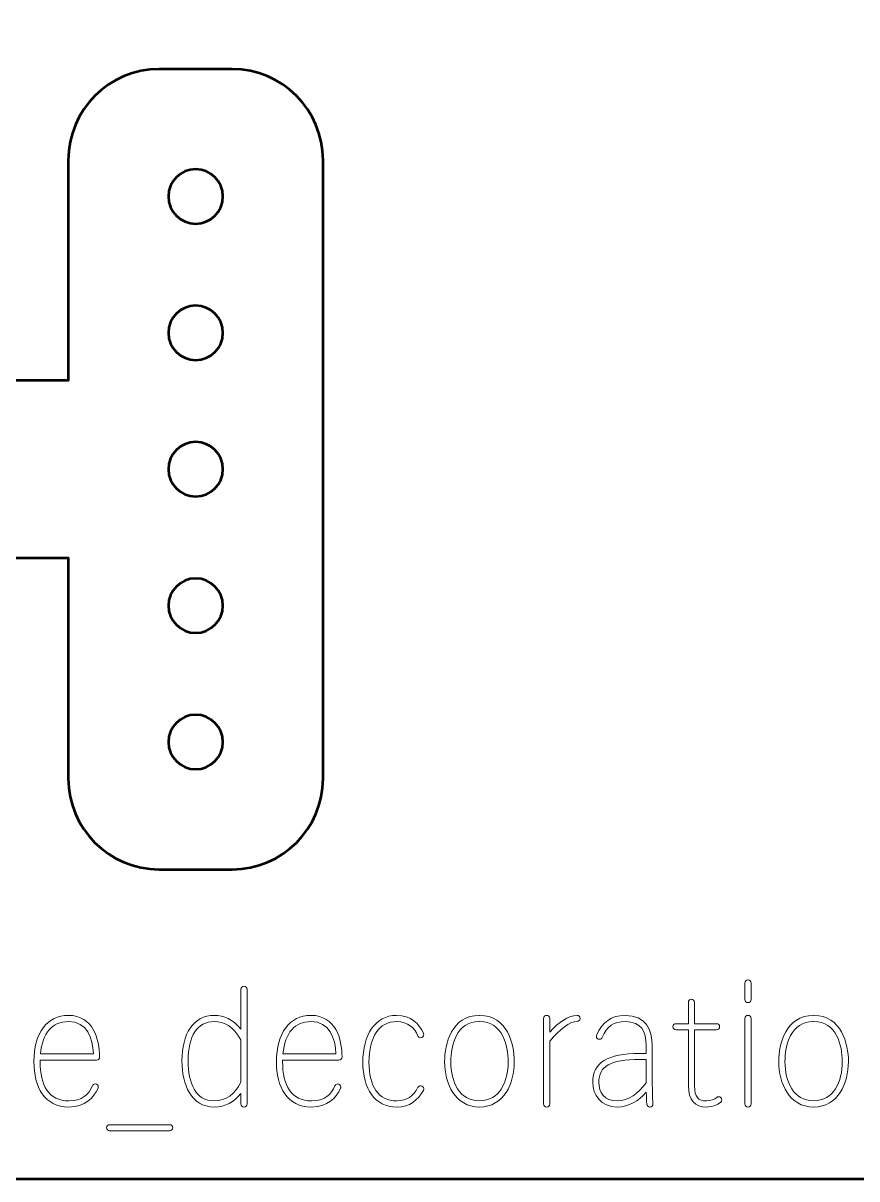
# Model space of a CAD drawing. Header units: centimetres. Extents: x -10.5 to 10.4, y -14.9 to 14.9.
# Drawn here: x -2.95 to 1.63, y -14.95 to -8.59 of the extents above; entities that cross this region are included whole.
import ezdxf

# ---------------------------------------------------------------- set-up
doc = ezdxf.new("R2010")
doc.units = ezdxf.units.CM
doc.header["$MEASUREMENT"] = 0
doc.layers.add('Layer 1', color=7, linetype='Continuous')

msp = doc.modelspace()

# ---------------------------------------------------------------- linework, layer by layer
at = {"layer": 'Layer 1', "color": 1, "lineweight": 53}
msp.add_open_spline([(-10.5, -14.45), (-10.5, -14.45), (-10.5, 14.45), (-10.5, 14.45), (-10.5, 14.45), (-10.5, 14.72614), (-10.27614, 14.95), (-10, 14.95), (-10, 14.95), (-10, 14.95), (9.9, 14.95), (9.9, 14.95), (9.9, 14.95), (10.17614, 14.95), (10.4, 14.72614), (10.4, 14.45), (10.4, 14.45), (10.4, 14.45), (10.4, -14.45), (10.4, -14.45), (10.4, -14.45), (10.4, -14.72614), (10.17614, -14.95), (9.9, -14.95), (9.9, -14.95), (9.9, -14.95), (-10, -14.95), (-10, -14.95), (-10, -14.95), (-10.27614, -14.95), (-10.5, -14.72614), (-10.5, -14.45)], degree=3, knots=[0, 0, 0, 0, 0.1111111, 0.1111111, 0.1111111, 0.1111111, 0.2222222, 0.2222222, 0.2222222, 0.2222222, 0.3333333, 0.3333333, 0.3333333, 0.3333333, 0.4444444, 0.4444444, 0.4444444, 0.4444444, 0.5555556, 0.5555556, 0.5555556, 0.5555556, 0.6666667, 0.6666667, 0.6666667, 0.6666667, 0.7777778, 0.7777778, 0.7777778, 0.7777778, 1, 1, 1, 1], dxfattribs=at)
at = {"layer": 'Layer 1', "color": 3, "lineweight": 53}
msp.add_open_spline([(-1.30173, -9.34799), (-1.30173, -9.34799), (-1.30173, -12.74799), (-1.30173, -12.74799), (-1.30173, -12.74799), (-1.30173, -13.02413), (-1.52559, -13.24799), (-1.80173, -13.24799), (-1.80173, -13.24799), (-1.80173, -13.24799), (-2.20173, -13.24799), (-2.20173, -13.24799), (-2.20173, -13.24799), (-2.47787, -13.24799), (-2.70173, -13.02413), (-2.70173, -12.74799), (-2.70173, -12.74799), (-2.70173, -12.74799), (-2.70173, -11.53549), (-2.70173, -11.53549), (-2.70173, -11.53549), (-2.70173, -11.53549), (-3.04872, -11.53549), (-3.04872, -11.53549), (-3.04872, -11.53549), (-3.04872, -11.53549), (-3.04872, -12.31599), (-3.04872, -12.31599), (-3.04872, -12.31599), (-3.04872, -12.64971), (-3.32178, -12.92277), (-3.65549, -12.92277), (-3.65549, -12.92277), (-3.65549, -12.92277), (-4.07274, -12.92277), (-4.07274, -12.92277), (-4.07274, -12.92277), (-4.04008, -12.93411), (-3.99475, -12.95024), (-3.95704, -12.96398), (-3.95704, -12.96398), (-4.05075, -13.00056), (-4.17067, -13.03661), (-4.27203, -13.07547), (-4.27203, -13.07547), (-4.15416, -13.13609), (-4.05706, -13.23005), (-3.93164, -13.27879), (-3.93164, -13.27879), (-4.10218, -13.21251), (-4.37587, -13.25238), (-4.56068, -13.26297), (-4.56068, -13.26297), (-4.75793, -13.27423), (-4.95549, -13.28632), (-5.15311, -13.27929), (-5.15311, -13.27929), (-5.48112, -13.26759), (-5.9561, -13.21104), (-6.05388, -12.82936), (-6.05388, -12.82936), (-6.08168, -12.72087), (-6.10944, -12.55372), (-6.00692, -12.54351), (-6.00692, -12.54351), (-6.00692, -12.54351), (-6.01014, -12.53546), (-6.01014, -12.53546), (-6.01014, -12.53546), (-6.03979, -12.55098), (-6.07091, -12.5618), (-6.10321, -12.56676), (-6.10321, -12.56676), (-6.10321, -12.56676), (-6.10785, -12.60609), (-6.10785, -12.60609), (-6.10785, -12.60609), (-6.14647, -12.60847), (-6.18564, -12.60979), (-6.22506, -12.60979), (-6.22506, -12.60979), (-7.03822, -12.60979), (-7.7181, -12.08643), (-7.88716, -11.38657), (-7.88716, -11.38657), (-7.86352, -11.56134), (-7.84828, -11.83569), (-7.84828, -12.14424), (-7.84828, -12.14424), (-7.84828, -12.67216), (-7.89287, -13.10015), (-7.9479, -13.10015), (-7.9479, -13.10015), (-8.00294, -13.10015), (-8.04752, -12.67216), (-8.04752, -12.14424), (-8.04752, -12.14424), (-8.04752, -11.74288), (-8.02174, -11.39935), (-7.98521, -11.25768), (-7.98521, -11.25768), (-8.07852, -11.25054), (-8.15201, -11.17255), (-8.15201, -11.07741), (-8.15201, -11.07741), (-8.15201, -10.98363), (-8.08063, -10.90655), (-7.98925, -10.8975), (-7.98925, -10.8975), (-8.02364, -10.7468), (-8.04752, -10.41397), (-8.04752, -10.02757), (-8.04752, -10.02757), (-8.04752, -9.49964), (-8.00294, -9.07169), (-7.9479, -9.07169), (-7.9479, -9.07169), (-7.89287, -9.07169), (-7.84828, -9.49964), (-7.84828, -10.02757), (-7.84828, -10.02757), (-7.84828, -10.26529), (-7.85733, -10.48273), (-7.87229, -10.64996), (-7.87229, -10.64996), (-7.68109, -9.97867), (-7.0161, -9.48321), (-6.22506, -9.48321), (-6.22506, -9.48321), (-6.18564, -9.48321), (-6.14647, -9.48452), (-6.10785, -9.48692), (-6.10785, -9.48692), (-6.10785, -9.48692), (-6.10634, -9.49943), (-6.10634, -9.49943), (-6.10634, -9.49943), (-6.10251, -9.49891), (-6.09873, -9.49844), (-6.09498, -9.49799), (-6.09498, -9.49799), (-6.10011, -9.48146), (-6.10361, -9.4619), (-6.10524, -9.43889), (-6.10524, -9.43889), (-6.114, -9.31484), (-5.98925, -9.14075), (-5.90058, -9.06278), (-5.90058, -9.06278), (-5.76027, -8.93941), (-5.56326, -8.87387), (-5.38306, -8.82923), (-5.38306, -8.82923), (-5.22132, -8.78919), (-5.04879, -8.79285), (-4.88184, -8.79285), (-4.88184, -8.79285), (-4.70754, -8.79285), (-4.41786, -8.73988), (-4.26103, -8.7897), (-4.26103, -8.7897), (-4.33613, -8.81198), (-4.41739, -8.87357), (-4.46012, -8.93702), (-4.46012, -8.93702), (-4.32533, -8.94413), (-4.15063, -8.99663), (-4.03885, -9.0687), (-4.03885, -9.0687), (-4.16923, -9.09677), (-4.30627, -9.11204), (-4.43644, -9.14908), (-4.43644, -9.14908), (-4.4056, -9.17411), (-4.37174, -9.19798), (-4.33655, -9.22037), (-4.33655, -9.22037), (-4.33655, -9.22037), (-3.65549, -9.22037), (-3.65549, -9.22037), (-3.65549, -9.22037), (-3.32178, -9.22037), (-3.04872, -9.49341), (-3.04872, -9.82714), (-3.04872, -9.82714), (-3.04872, -9.82714), (-3.04872, -10.5605), (-3.04872, -10.5605), (-3.04872, -10.5605), (-3.04872, -10.5605), (-2.70173, -10.5605), (-2.70173, -10.5605), (-2.70173, -10.5605), (-2.70173, -10.5605), (-2.70173, -9.34799), (-2.70173, -9.34799), (-2.70173, -9.34799), (-2.70173, -9.07185), (-2.47787, -8.84799), (-2.20173, -8.84799), (-2.20173, -8.84799), (-2.20173, -8.84799), (-1.80173, -8.84799), (-1.80173, -8.84799), (-1.80173, -8.84799), (-1.52559, -8.84799), (-1.30173, -9.07185), (-1.30173, -9.34799)], degree=3, knots=[0, 0, 0, 0, 0.0188679, 0.0188679, 0.0188679, 0.0188679, 0.0377358, 0.0377358, 0.0377358, 0.0377358, 0.0566038, 0.0566038, 0.0566038, 0.0566038, 0.0754717, 0.0754717, 0.0754717, 0.0754717, 0.0943396, 0.0943396, 0.0943396, 0.0943396, 0.1132075, 0.1132075, 0.1132075, 0.1132075, 0.1320755, 0.1320755, 0.1320755, 0.1320755, 0.1509434, 0.1509434, 0.1509434, 0.1509434, 0.1698113, 0.1698113, 0.1698113, 0.1698113, 0.1886792, 0.1886792, 0.1886792, 0.1886792, 0.2075472, 0.2075472, 0.2075472, 0.2075472, 0.2264151, 0.2264151, 0.2264151, 0.2264151, 0.245283, 0.245283, 0.245283, 0.245283, 0.2641509, 0.2641509, 0.2641509, 0.2641509, 0.2830189, 0.2830189, 0.2830189, 0.2830189, 0.3018868, 0.3018868, 0.3018868, 0.3018868, 0.3207547, 0.3207547, 0.3207547, 0.3207547, 0.3396226, 0.3396226, 0.3396226, 0.3396226, 0.3584906, 0.3584906, 0.3584906, 0.3584906, 0.3773585, 0.3773585, 0.3773585, 0.3773585, 0.3962264, 0.3962264, 0.3962264, 0.3962264, 0.4150943, 0.4150943, 0.4150943, 0.4150943, 0.4339623, 0.4339623, 0.4339623, 0.4339623, 0.4528302, 0.4528302, 0.4528302, 0.4528302, 0.4716981, 0.4716981, 0.4716981, 0.4716981, 0.490566, 0.490566, 0.490566, 0.490566, 0.509434, 0.509434, 0.509434, 0.509434, 0.5283019, 0.5283019, 0.5283019, 0.5283019, 0.5471698, 0.5471698, 0.5471698, 0.5471698, 0.5660377, 0.5660377, 0.5660377, 0.5660377, 0.5849057, 0.5849057, 0.5849057, 0.5849057, 0.6037736, 0.6037736, 0.6037736, 0.6037736, 0.6226415, 0.6226415, 0.6226415, 0.6226415, 0.6415094, 0.6415094, 0.6415094, 0.6415094, 0.6603774, 0.6603774, 0.6603774, 0.6603774, 0.6792453, 0.6792453, 0.6792453, 0.6792453, 0.6981132, 0.6981132, 0.6981132, 0.6981132, 0.7169811, 0.7169811, 0.7169811, 0.7169811, 0.7358491, 0.7358491, 0.7358491, 0.7358491, 0.754717, 0.754717, 0.754717, 0.754717, 0.7735849, 0.7735849, 0.7735849, 0.7735849, 0.7924528, 0.7924528, 0.7924528, 0.7924528, 0.8113208, 0.8113208, 0.8113208, 0.8113208, 0.8301887, 0.8301887, 0.8301887, 0.8301887, 0.8490566, 0.8490566, 0.8490566, 0.8490566, 0.8679245, 0.8679245, 0.8679245, 0.8679245, 0.8867925, 0.8867925, 0.8867925, 0.8867925, 0.9056604, 0.9056604, 0.9056604, 0.9056604, 0.9245283, 0.9245283, 0.9245283, 0.9245283, 0.9433962, 0.9433962, 0.9433962, 0.9433962, 0.9622642, 0.9622642, 0.9622642, 0.9622642, 1, 1, 1, 1], dxfattribs=at)
at = {"layer": 'Layer 1', "lineweight": 53}
for points in [[(-2.00173, -9.69799), (-2.08457, -9.69799), (-2.15173, -9.63083), (-2.15173, -9.54799), (-2.15173, -9.54799), (-2.15173, -9.46515), (-2.08457, -9.39799), (-2.00173, -9.39799), (-2.00173, -9.39799), (-1.91889, -9.39799), (-1.85173, -9.46515), (-1.85173, -9.54799), (-1.85173, -9.54799), (-1.85173, -9.63083), (-1.91889, -9.69799), (-2.00173, -9.69799)], [(-2.00173, -10.44799), (-2.08457, -10.44799), (-2.15173, -10.38083), (-2.15173, -10.29799), (-2.15173, -10.29799), (-2.15173, -10.21515), (-2.08457, -10.14799), (-2.00173, -10.14799), (-2.00173, -10.14799), (-1.91889, -10.14799), (-1.85173, -10.21515), (-1.85173, -10.29799), (-1.85173, -10.29799), (-1.85173, -10.38083), (-1.91889, -10.44799), (-2.00173, -10.44799)], [(-2.00173, -11.19799), (-2.08457, -11.19799), (-2.15173, -11.13083), (-2.15173, -11.04799), (-2.15173, -11.04799), (-2.15173, -10.96515), (-2.08457, -10.89799), (-2.00173, -10.89799), (-2.00173, -10.89799), (-1.91889, -10.89799), (-1.85173, -10.96515), (-1.85173, -11.04799), (-1.85173, -11.04799), (-1.85173, -11.13083), (-1.91889, -11.19799), (-2.00173, -11.19799)], [(-2.00173, -11.94799), (-2.08457, -11.94799), (-2.15173, -11.88083), (-2.15173, -11.79799), (-2.15173, -11.79799), (-2.15173, -11.71515), (-2.08457, -11.64799), (-2.00173, -11.64799), (-2.00173, -11.64799), (-1.91889, -11.64799), (-1.85173, -11.71515), (-1.85173, -11.79799), (-1.85173, -11.79799), (-1.85173, -11.88083), (-1.91889, -11.94799), (-2.00173, -11.94799)], [(-2.00173, -12.69799), (-2.08457, -12.69799), (-2.15173, -12.63083), (-2.15173, -12.54799), (-2.15173, -12.54799), (-2.15173, -12.46515), (-2.08457, -12.39799), (-2.00173, -12.39799), (-2.00173, -12.39799), (-1.91889, -12.39799), (-1.85173, -12.46515), (-1.85173, -12.54799), (-1.85173, -12.54799), (-1.85173, -12.63083), (-1.91889, -12.69799), (-2.00173, -12.69799)]]:
    msp.add_open_spline(points, degree=3, knots=[0, 0, 0, 0, 0.2, 0.2, 0.2, 0.2, 0.4, 0.4, 0.4, 0.4, 0.6, 0.6, 0.6, 0.6, 1, 1, 1, 1], dxfattribs=at)
at = {"layer": 'Layer 1', "color": 5, "lineweight": 9}
for points, knots in [([(-1.89908, -14.5548), (-1.83897, -14.5548), (-1.78986, -14.52686), (-1.75261, -14.4803), (-1.75261, -14.4803), (-1.75261, -14.4803), (-1.75261, -14.53787), (-1.75261, -14.53787), (-1.75261, -14.53787), (-1.75261, -14.54718), (-1.74499, -14.5548), (-1.73568, -14.5548), (-1.73568, -14.5548), (-1.72636, -14.5548), (-1.71874, -14.54718), (-1.71874, -14.53787), (-1.71874, -14.53787), (-1.71874, -14.53787), (-1.71874, -13.9071), (-1.71874, -13.9071), (-1.71874, -13.9071), (-1.71874, -13.89779), (-1.72636, -13.89017), (-1.73568, -13.89017), (-1.73568, -13.89017), (-1.74499, -13.89017), (-1.75261, -13.89779), (-1.75261, -13.9071), (-1.75261, -13.9071), (-1.75261, -13.9071), (-1.75261, -14.12639), (-1.75261, -14.12639), (-1.75261, -14.12639), (-1.79579, -14.07389), (-1.84659, -14.05103), (-1.89993, -14.05103), (-1.89993, -14.05103), (-2.01508, -14.05103), (-2.07688, -14.15264), (-2.07688, -14.30165), (-2.07688, -14.30165), (-2.07688, -14.43119), (-2.02778, -14.5548), (-1.89908, -14.5548)], [0, 0, 0, 0, 0.0833333, 0.0833333, 0.0833333, 0.0833333, 0.1666667, 0.1666667, 0.1666667, 0.1666667, 0.25, 0.25, 0.25, 0.25, 0.3333333, 0.3333333, 0.3333333, 0.3333333, 0.4166667, 0.4166667, 0.4166667, 0.4166667, 0.5, 0.5, 0.5, 0.5, 0.5833333, 0.5833333, 0.5833333, 0.5833333, 0.6666667, 0.6666667, 0.6666667, 0.6666667, 0.75, 0.75, 0.75, 0.75, 0.8333333, 0.8333333, 0.8333333, 0.8333333, 1, 1, 1, 1]), ([(1.03377, -13.98076), (1.04309, -13.98076), (1.05071, -13.97314), (1.05071, -13.96383), (1.05071, -13.96383), (1.05071, -13.96383), (1.05071, -13.87323), (1.05071, -13.87323), (1.05071, -13.87323), (1.05071, -13.86392), (1.04309, -13.8563), (1.03377, -13.8563), (1.03377, -13.8563), (1.02446, -13.8563), (1.01684, -13.86392), (1.01684, -13.87323), (1.01684, -13.87323), (1.01684, -13.87323), (1.01684, -13.96383), (1.01684, -13.96383), (1.01684, -13.96383), (1.01684, -13.97314), (1.02446, -13.98076), (1.03377, -13.98076)], [0, 0, 0, 0, 0.1428571, 0.1428571, 0.1428571, 0.1428571, 0.2857143, 0.2857143, 0.2857143, 0.2857143, 0.4285714, 0.4285714, 0.4285714, 0.4285714, 0.5714286, 0.5714286, 0.5714286, 0.5714286, 0.7142857, 0.7142857, 0.7142857, 0.7142857, 1, 1, 1, 1]), ([(0.80518, -14.5548), (0.8382, -14.5548), (0.86614, -14.5438), (0.88392, -14.52771), (0.88392, -14.52771), (0.8873, -14.52432), (0.88984, -14.52009), (0.88984, -14.51501), (0.88984, -14.51501), (0.88984, -14.5057), (0.88222, -14.49808), (0.87291, -14.49808), (0.87291, -14.49808), (0.86868, -14.49808), (0.86444, -14.49977), (0.8619, -14.50231), (0.8619, -14.50231), (0.84836, -14.51416), (0.83058, -14.52094), (0.80518, -14.52094), (0.80518, -14.52094), (0.75946, -14.52094), (0.73998, -14.50146), (0.73998, -14.43881), (0.73998, -14.43881), (0.73998, -14.43881), (0.73998, -14.13062), (0.73998, -14.13062), (0.73998, -14.13062), (0.73998, -14.13062), (0.86106, -14.13062), (0.86106, -14.13062), (0.86106, -14.13062), (0.87037, -14.13062), (0.87799, -14.123), (0.87799, -14.11369), (0.87799, -14.11369), (0.87799, -14.10437), (0.87037, -14.09675), (0.86106, -14.09675), (0.86106, -14.09675), (0.86106, -14.09675), (0.73998, -14.09675), (0.73998, -14.09675), (0.73998, -14.09675), (0.73998, -14.09675), (0.73998, -13.97907), (0.73998, -13.97907), (0.73998, -13.97907), (0.73998, -13.96975), (0.73236, -13.96213), (0.72305, -13.96213), (0.72305, -13.96213), (0.71374, -13.96213), (0.70612, -13.96975), (0.70612, -13.97907), (0.70612, -13.97907), (0.70612, -13.97907), (0.70612, -14.09675), (0.70612, -14.09675), (0.70612, -14.09675), (0.70612, -14.09675), (0.63838, -14.09675), (0.63838, -14.09675), (0.63838, -14.09675), (0.62907, -14.09675), (0.62145, -14.10437), (0.62145, -14.11369), (0.62145, -14.11369), (0.62145, -14.123), (0.62907, -14.13062), (0.63838, -14.13062), (0.63838, -14.13062), (0.63838, -14.13062), (0.70612, -14.13062), (0.70612, -14.13062), (0.70612, -14.13062), (0.70612, -14.13062), (0.70612, -14.43881), (0.70612, -14.43881), (0.70612, -14.43881), (0.70612, -14.51755), (0.74337, -14.5548), (0.80518, -14.5548)], [0, 0, 0, 0, 0.0454545, 0.0454545, 0.0454545, 0.0454545, 0.0909091, 0.0909091, 0.0909091, 0.0909091, 0.1363636, 0.1363636, 0.1363636, 0.1363636, 0.1818182, 0.1818182, 0.1818182, 0.1818182, 0.2272727, 0.2272727, 0.2272727, 0.2272727, 0.2727273, 0.2727273, 0.2727273, 0.2727273, 0.3181818, 0.3181818, 0.3181818, 0.3181818, 0.3636364, 0.3636364, 0.3636364, 0.3636364, 0.4090909, 0.4090909, 0.4090909, 0.4090909, 0.4545455, 0.4545455, 0.4545455, 0.4545455, 0.5, 0.5, 0.5, 0.5, 0.5454545, 0.5454545, 0.5454545, 0.5454545, 0.5909091, 0.5909091, 0.5909091, 0.5909091, 0.6363636, 0.6363636, 0.6363636, 0.6363636, 0.6818182, 0.6818182, 0.6818182, 0.6818182, 0.7272727, 0.7272727, 0.7272727, 0.7272727, 0.7727273, 0.7727273, 0.7727273, 0.7727273, 0.8181818, 0.8181818, 0.8181818, 0.8181818, 0.8636364, 0.8636364, 0.8636364, 0.8636364, 0.9090909, 0.9090909, 0.9090909, 0.9090909, 1, 1, 1, 1]), ([(-2.69834, -14.5548), (-2.61029, -14.5548), (-2.56118, -14.5057), (-2.53832, -14.45151), (-2.53832, -14.45151), (-2.53747, -14.44982), (-2.53663, -14.44728), (-2.53663, -14.44474), (-2.53663, -14.44474), (-2.53663, -14.43542), (-2.54425, -14.4278), (-2.55356, -14.4278), (-2.55356, -14.4278), (-2.56033, -14.4278), (-2.56711, -14.43204), (-2.5688, -14.43881), (-2.5688, -14.43881), (-2.58912, -14.48538), (-2.62553, -14.52094), (-2.69834, -14.52094), (-2.69834, -14.52094), (-2.80925, -14.52094), (-2.85667, -14.43542), (-2.85667, -14.30504), (-2.85667, -14.30504), (-2.85667, -14.30504), (-2.85667, -14.29657), (-2.85667, -14.29657), (-2.85667, -14.29657), (-2.85667, -14.29657), (-2.54679, -14.29657), (-2.54679, -14.29657), (-2.54679, -14.29657), (-2.53578, -14.29657), (-2.52985, -14.29064), (-2.52985, -14.27964), (-2.52985, -14.27964), (-2.52985, -14.18058), (-2.56457, -14.05103), (-2.70088, -14.05103), (-2.70088, -14.05103), (-2.81772, -14.05103), (-2.89053, -14.1484), (-2.89053, -14.30504), (-2.89053, -14.30504), (-2.89053, -14.44643), (-2.83127, -14.5548), (-2.69834, -14.5548)], [0, 0, 0, 0, 0.0769231, 0.0769231, 0.0769231, 0.0769231, 0.1538462, 0.1538462, 0.1538462, 0.1538462, 0.2307692, 0.2307692, 0.2307692, 0.2307692, 0.3076923, 0.3076923, 0.3076923, 0.3076923, 0.3846154, 0.3846154, 0.3846154, 0.3846154, 0.4615385, 0.4615385, 0.4615385, 0.4615385, 0.5384615, 0.5384615, 0.5384615, 0.5384615, 0.6153846, 0.6153846, 0.6153846, 0.6153846, 0.6923077, 0.6923077, 0.6923077, 0.6923077, 0.7692308, 0.7692308, 0.7692308, 0.7692308, 0.8461538, 0.8461538, 0.8461538, 0.8461538, 1, 1, 1, 1]), ([(-2.85497, -14.2627), (-2.84397, -14.14671), (-2.78809, -14.0849), (-2.70088, -14.0849), (-2.70088, -14.0849), (-2.59759, -14.0849), (-2.56711, -14.1755), (-2.56372, -14.2627), (-2.56372, -14.2627), (-2.56372, -14.2627), (-2.85497, -14.2627), (-2.85497, -14.2627)], [0, 0, 0, 0, 0.25, 0.25, 0.25, 0.25, 0.5, 0.5, 0.5, 0.5, 1, 1, 1, 1]), ([(-1.89908, -14.52094), (-2.00238, -14.52094), (-2.04302, -14.42272), (-2.04302, -14.30165), (-2.04302, -14.30165), (-2.04302, -14.16449), (-1.99391, -14.0849), (-1.89993, -14.0849), (-1.89993, -14.0849), (-1.8432, -14.0849), (-1.79579, -14.11115), (-1.75261, -14.18566), (-1.75261, -14.18566), (-1.75261, -14.18566), (-1.75261, -14.41764), (-1.75261, -14.41764), (-1.75261, -14.41764), (-1.78732, -14.48453), (-1.83389, -14.52094), (-1.89908, -14.52094)], [0, 0, 0, 0, 0.1666667, 0.1666667, 0.1666667, 0.1666667, 0.3333333, 0.3333333, 0.3333333, 0.3333333, 0.5, 0.5, 0.5, 0.5, 0.6666667, 0.6666667, 0.6666667, 0.6666667, 1, 1, 1, 1]), ([(-1.36568, -14.5548), (-1.27763, -14.5548), (-1.22852, -14.5057), (-1.20566, -14.45151), (-1.20566, -14.45151), (-1.20481, -14.44982), (-1.20397, -14.44728), (-1.20397, -14.44474), (-1.20397, -14.44474), (-1.20397, -14.43542), (-1.21159, -14.4278), (-1.2209, -14.4278), (-1.2209, -14.4278), (-1.22767, -14.4278), (-1.23445, -14.43204), (-1.23614, -14.43881), (-1.23614, -14.43881), (-1.25646, -14.48538), (-1.29287, -14.52094), (-1.36568, -14.52094), (-1.36568, -14.52094), (-1.47659, -14.52094), (-1.52401, -14.43542), (-1.52401, -14.30504), (-1.52401, -14.30504), (-1.52401, -14.30504), (-1.52401, -14.29657), (-1.52401, -14.29657), (-1.52401, -14.29657), (-1.52401, -14.29657), (-1.21413, -14.29657), (-1.21413, -14.29657), (-1.21413, -14.29657), (-1.20312, -14.29657), (-1.19719, -14.29064), (-1.19719, -14.27964), (-1.19719, -14.27964), (-1.19719, -14.18058), (-1.23191, -14.05103), (-1.36822, -14.05103), (-1.36822, -14.05103), (-1.48506, -14.05103), (-1.55787, -14.1484), (-1.55787, -14.30504), (-1.55787, -14.30504), (-1.55787, -14.44643), (-1.49861, -14.5548), (-1.36568, -14.5548)], [0, 0, 0, 0, 0.0769231, 0.0769231, 0.0769231, 0.0769231, 0.1538462, 0.1538462, 0.1538462, 0.1538462, 0.2307692, 0.2307692, 0.2307692, 0.2307692, 0.3076923, 0.3076923, 0.3076923, 0.3076923, 0.3846154, 0.3846154, 0.3846154, 0.3846154, 0.4615385, 0.4615385, 0.4615385, 0.4615385, 0.5384615, 0.5384615, 0.5384615, 0.5384615, 0.6153846, 0.6153846, 0.6153846, 0.6153846, 0.6923077, 0.6923077, 0.6923077, 0.6923077, 0.7692308, 0.7692308, 0.7692308, 0.7692308, 0.8461538, 0.8461538, 0.8461538, 0.8461538, 1, 1, 1, 1]), ([(-1.52231, -14.2627), (-1.51131, -14.14671), (-1.45543, -14.0849), (-1.36822, -14.0849), (-1.36822, -14.0849), (-1.26493, -14.0849), (-1.23445, -14.1755), (-1.23106, -14.2627), (-1.23106, -14.2627), (-1.23106, -14.2627), (-1.52231, -14.2627), (-1.52231, -14.2627)], [0, 0, 0, 0, 0.25, 0.25, 0.25, 0.25, 0.5, 0.5, 0.5, 0.5, 1, 1, 1, 1]), ([(-0.89663, -14.5548), (-0.82297, -14.5548), (-0.78148, -14.51755), (-0.75015, -14.46336), (-0.75015, -14.46336), (-0.74846, -14.46082), (-0.74761, -14.45828), (-0.74761, -14.4549), (-0.74761, -14.4549), (-0.74761, -14.44558), (-0.75523, -14.43796), (-0.76455, -14.43796), (-0.76455, -14.43796), (-0.77047, -14.43796), (-0.7764, -14.44135), (-0.77894, -14.44643), (-0.77894, -14.44643), (-0.77894, -14.44643), (-0.77979, -14.44643), (-0.77979, -14.44643), (-0.77979, -14.44643), (-0.80773, -14.49469), (-0.83736, -14.52094), (-0.89663, -14.52094), (-0.89663, -14.52094), (-0.99738, -14.52094), (-1.04903, -14.4422), (-1.04903, -14.30842), (-1.04903, -14.30842), (-1.04903, -14.17126), (-0.99484, -14.0849), (-0.89747, -14.0849), (-0.89747, -14.0849), (-0.83397, -14.0849), (-0.79841, -14.12046), (-0.78148, -14.1628), (-0.78148, -14.1628), (-0.77894, -14.16957), (-0.77301, -14.1738), (-0.76539, -14.1738), (-0.76539, -14.1738), (-0.75608, -14.1738), (-0.74846, -14.16618), (-0.74846, -14.15687), (-0.74846, -14.15687), (-0.74846, -14.15433), (-0.74931, -14.15179), (-0.75015, -14.1501), (-0.75015, -14.1501), (-0.77047, -14.09929), (-0.81873, -14.05103), (-0.89747, -14.05103), (-0.89747, -14.05103), (-1.01601, -14.05103), (-1.08289, -14.15941), (-1.08289, -14.30842), (-1.08289, -14.30842), (-1.08289, -14.4549), (-1.01855, -14.5548), (-0.89663, -14.5548)], [0, 0, 0, 0, 0.0625, 0.0625, 0.0625, 0.0625, 0.125, 0.125, 0.125, 0.125, 0.1875, 0.1875, 0.1875, 0.1875, 0.25, 0.25, 0.25, 0.25, 0.3125, 0.3125, 0.3125, 0.3125, 0.375, 0.375, 0.375, 0.375, 0.4375, 0.4375, 0.4375, 0.4375, 0.5, 0.5, 0.5, 0.5, 0.5625, 0.5625, 0.5625, 0.5625, 0.625, 0.625, 0.625, 0.625, 0.6875, 0.6875, 0.6875, 0.6875, 0.75, 0.75, 0.75, 0.75, 0.8125, 0.8125, 0.8125, 0.8125, 0.875, 0.875, 0.875, 0.875, 1, 1, 1, 1]), ([(-0.44197, -14.5548), (-0.30735, -14.5548), (-0.25062, -14.42442), (-0.25062, -14.30504), (-0.25062, -14.30504), (-0.25062, -14.20852), (-0.28872, -14.05103), (-0.44112, -14.05103), (-0.44112, -14.05103), (-0.44112, -14.05103), (-0.44197, -14.05103), (-0.44197, -14.05103), (-0.44197, -14.05103), (-0.44197, -14.05103), (-0.44281, -14.05103), (-0.44281, -14.05103), (-0.44281, -14.05103), (-0.59521, -14.05103), (-0.63331, -14.20852), (-0.63331, -14.30504), (-0.63331, -14.30504), (-0.63331, -14.42442), (-0.57659, -14.5548), (-0.44197, -14.5548)], [0, 0, 0, 0, 0.1428571, 0.1428571, 0.1428571, 0.1428571, 0.2857143, 0.2857143, 0.2857143, 0.2857143, 0.4285714, 0.4285714, 0.4285714, 0.4285714, 0.5714286, 0.5714286, 0.5714286, 0.5714286, 0.7142857, 0.7142857, 0.7142857, 0.7142857, 1, 1, 1, 1]), ([(-0.44197, -14.52094), (-0.55288, -14.52094), (-0.59945, -14.41595), (-0.59945, -14.30504), (-0.59945, -14.30504), (-0.59945, -14.21444), (-0.56812, -14.0849), (-0.44281, -14.0849), (-0.44281, -14.0849), (-0.44281, -14.0849), (-0.44197, -14.0849), (-0.44197, -14.0849), (-0.44197, -14.0849), (-0.44197, -14.0849), (-0.44112, -14.0849), (-0.44112, -14.0849), (-0.44112, -14.0849), (-0.31581, -14.0849), (-0.28449, -14.21444), (-0.28449, -14.30504), (-0.28449, -14.30504), (-0.28449, -14.41595), (-0.33105, -14.52094), (-0.44197, -14.52094)], [0, 0, 0, 0, 0.1428571, 0.1428571, 0.1428571, 0.1428571, 0.2857143, 0.2857143, 0.2857143, 0.2857143, 0.4285714, 0.4285714, 0.4285714, 0.4285714, 0.5714286, 0.5714286, 0.5714286, 0.5714286, 0.7142857, 0.7142857, 0.7142857, 0.7142857, 1, 1, 1, 1]), ([(-0.07282, -14.5548), (-0.0635, -14.5548), (-0.05588, -14.54718), (-0.05588, -14.53787), (-0.05588, -14.53787), (-0.05588, -14.53787), (-0.05588, -14.19243), (-0.05588, -14.19243), (-0.05588, -14.19243), (0.00169, -14.12724), (0.0508, -14.0849), (0.09482, -14.0849), (0.09482, -14.0849), (0.10414, -14.0849), (0.11176, -14.07728), (0.11176, -14.06797), (0.11176, -14.06797), (0.11176, -14.05865), (0.10414, -14.05103), (0.09482, -14.05103), (0.09482, -14.05103), (0.04572, -14.05103), (-0.00508, -14.08829), (-0.05588, -14.14248), (-0.05588, -14.14248), (-0.05588, -14.14248), (-0.05588, -14.06797), (-0.05588, -14.06797), (-0.05588, -14.06797), (-0.05588, -14.05865), (-0.0635, -14.05103), (-0.07282, -14.05103), (-0.07282, -14.05103), (-0.08213, -14.05103), (-0.08975, -14.05865), (-0.08975, -14.06797), (-0.08975, -14.06797), (-0.08975, -14.06797), (-0.08975, -14.53787), (-0.08975, -14.53787), (-0.08975, -14.53787), (-0.08975, -14.54718), (-0.08213, -14.5548), (-0.07282, -14.5548)], [0, 0, 0, 0, 0.0833333, 0.0833333, 0.0833333, 0.0833333, 0.1666667, 0.1666667, 0.1666667, 0.1666667, 0.25, 0.25, 0.25, 0.25, 0.3333333, 0.3333333, 0.3333333, 0.3333333, 0.4166667, 0.4166667, 0.4166667, 0.4166667, 0.5, 0.5, 0.5, 0.5, 0.5833333, 0.5833333, 0.5833333, 0.5833333, 0.6666667, 0.6666667, 0.6666667, 0.6666667, 0.75, 0.75, 0.75, 0.75, 0.8333333, 0.8333333, 0.8333333, 0.8333333, 1, 1, 1, 1]), ([(0.31496, -14.5548), (0.3793, -14.5548), (0.4318, -14.52094), (0.47498, -14.47352), (0.47498, -14.47352), (0.47498, -14.49723), (0.47582, -14.52094), (0.47752, -14.53872), (0.47752, -14.53872), (0.47836, -14.54803), (0.48514, -14.5548), (0.49445, -14.5548), (0.49445, -14.5548), (0.50376, -14.5548), (0.51138, -14.54718), (0.51138, -14.53787), (0.51138, -14.53787), (0.51138, -14.53787), (0.51138, -14.53702), (0.51138, -14.53618), (0.51138, -14.53618), (0.51138, -14.53618), (0.51138, -14.53618), (0.51138, -14.53618), (0.51138, -14.53618), (0.50884, -14.5057), (0.508, -14.45574), (0.508, -14.42103), (0.508, -14.42103), (0.508, -14.42103), (0.508, -14.21783), (0.508, -14.21783), (0.508, -14.21783), (0.508, -14.12978), (0.47074, -14.05103), (0.35983, -14.05103), (0.35983, -14.05103), (0.28024, -14.05103), (0.23283, -14.08829), (0.20235, -14.15856), (0.20235, -14.15856), (0.2015, -14.16026), (0.20066, -14.1628), (0.20066, -14.16534), (0.20066, -14.16534), (0.20066, -14.17465), (0.20828, -14.18227), (0.21759, -14.18227), (0.21759, -14.18227), (0.22436, -14.18227), (0.23114, -14.17804), (0.23283, -14.17211), (0.23283, -14.17211), (0.25992, -14.11115), (0.29379, -14.0849), (0.35983, -14.0849), (0.35983, -14.0849), (0.44788, -14.0849), (0.47413, -14.13994), (0.47413, -14.21783), (0.47413, -14.21783), (0.47413, -14.21783), (0.47413, -14.26016), (0.47413, -14.26016), (0.47413, -14.26016), (0.47413, -14.26016), (0.43942, -14.26016), (0.43942, -14.26016), (0.43942, -14.26016), (0.26162, -14.26016), (0.18034, -14.31012), (0.18034, -14.41849), (0.18034, -14.41849), (0.18034, -14.48707), (0.22352, -14.5548), (0.31496, -14.5548)], [0, 0, 0, 0, 0.05, 0.05, 0.05, 0.05, 0.1, 0.1, 0.1, 0.1, 0.15, 0.15, 0.15, 0.15, 0.2, 0.2, 0.2, 0.2, 0.25, 0.25, 0.25, 0.25, 0.3, 0.3, 0.3, 0.3, 0.35, 0.35, 0.35, 0.35, 0.4, 0.4, 0.4, 0.4, 0.45, 0.45, 0.45, 0.45, 0.5, 0.5, 0.5, 0.5, 0.55, 0.55, 0.55, 0.55, 0.6, 0.6, 0.6, 0.6, 0.65, 0.65, 0.65, 0.65, 0.7, 0.7, 0.7, 0.7, 0.75, 0.75, 0.75, 0.75, 0.8, 0.8, 0.8, 0.8, 0.85, 0.85, 0.85, 0.85, 0.9, 0.9, 0.9, 0.9, 1, 1, 1, 1]), ([(1.03377, -14.5548), (1.04309, -14.5548), (1.05071, -14.54718), (1.05071, -14.53787), (1.05071, -14.53787), (1.05071, -14.53787), (1.05071, -14.06797), (1.05071, -14.06797), (1.05071, -14.06797), (1.05071, -14.05865), (1.04309, -14.05103), (1.03377, -14.05103), (1.03377, -14.05103), (1.02446, -14.05103), (1.01684, -14.05865), (1.01684, -14.06797), (1.01684, -14.06797), (1.01684, -14.06797), (1.01684, -14.53787), (1.01684, -14.53787), (1.01684, -14.53787), (1.01684, -14.54718), (1.02446, -14.5548), (1.03377, -14.5548)], [0, 0, 0, 0, 0.1428571, 0.1428571, 0.1428571, 0.1428571, 0.2857143, 0.2857143, 0.2857143, 0.2857143, 0.4285714, 0.4285714, 0.4285714, 0.4285714, 0.5714286, 0.5714286, 0.5714286, 0.5714286, 0.7142857, 0.7142857, 0.7142857, 0.7142857, 1, 1, 1, 1]), ([(1.39445, -14.5548), (1.52907, -14.5548), (1.5858, -14.42442), (1.5858, -14.30504), (1.5858, -14.30504), (1.5858, -14.20852), (1.5477, -14.05103), (1.3953, -14.05103), (1.3953, -14.05103), (1.3953, -14.05103), (1.39445, -14.05103), (1.39445, -14.05103), (1.39445, -14.05103), (1.39445, -14.05103), (1.39361, -14.05103), (1.39361, -14.05103), (1.39361, -14.05103), (1.24121, -14.05103), (1.20311, -14.20852), (1.20311, -14.30504), (1.20311, -14.30504), (1.20311, -14.42442), (1.25983, -14.5548), (1.39445, -14.5548)], [0, 0, 0, 0, 0.1428571, 0.1428571, 0.1428571, 0.1428571, 0.2857143, 0.2857143, 0.2857143, 0.2857143, 0.4285714, 0.4285714, 0.4285714, 0.4285714, 0.5714286, 0.5714286, 0.5714286, 0.5714286, 0.7142857, 0.7142857, 0.7142857, 0.7142857, 1, 1, 1, 1]), ([(1.39445, -14.52094), (1.28354, -14.52094), (1.23697, -14.41595), (1.23697, -14.30504), (1.23697, -14.30504), (1.23697, -14.21444), (1.2683, -14.0849), (1.39361, -14.0849), (1.39361, -14.0849), (1.39361, -14.0849), (1.39445, -14.0849), (1.39445, -14.0849), (1.39445, -14.0849), (1.39445, -14.0849), (1.3953, -14.0849), (1.3953, -14.0849), (1.3953, -14.0849), (1.52061, -14.0849), (1.55193, -14.21444), (1.55193, -14.30504), (1.55193, -14.30504), (1.55193, -14.41595), (1.50537, -14.52094), (1.39445, -14.52094)], [0, 0, 0, 0, 0.1428571, 0.1428571, 0.1428571, 0.1428571, 0.2857143, 0.2857143, 0.2857143, 0.2857143, 0.4285714, 0.4285714, 0.4285714, 0.4285714, 0.5714286, 0.5714286, 0.5714286, 0.5714286, 0.7142857, 0.7142857, 0.7142857, 0.7142857, 1, 1, 1, 1]), ([(0.31496, -14.52094), (0.24384, -14.52094), (0.2142, -14.47522), (0.2142, -14.41849), (0.2142, -14.41849), (0.2142, -14.33128), (0.27347, -14.29403), (0.43942, -14.29403), (0.43942, -14.29403), (0.43942, -14.29403), (0.47413, -14.29403), (0.47413, -14.29403), (0.47413, -14.29403), (0.47413, -14.29403), (0.47413, -14.42188), (0.47413, -14.42188), (0.47413, -14.42188), (0.42926, -14.4803), (0.38015, -14.52094), (0.31496, -14.52094)], [0, 0, 0, 0, 0.1666667, 0.1666667, 0.1666667, 0.1666667, 0.3333333, 0.3333333, 0.3333333, 0.3333333, 0.5, 0.5, 0.5, 0.5, 0.6666667, 0.6666667, 0.6666667, 0.6666667, 1, 1, 1, 1]), ([(-2.47481, -14.68604), (-2.47481, -14.68604), (-2.14461, -14.68604), (-2.14461, -14.68604), (-2.14461, -14.68604), (-2.1353, -14.68604), (-2.12768, -14.67842), (-2.12768, -14.6691), (-2.12768, -14.6691), (-2.12768, -14.65979), (-2.1353, -14.65217), (-2.14461, -14.65217), (-2.14461, -14.65217), (-2.14461, -14.65217), (-2.47481, -14.65217), (-2.47481, -14.65217), (-2.47481, -14.65217), (-2.48413, -14.65217), (-2.49175, -14.65979), (-2.49175, -14.6691), (-2.49175, -14.6691), (-2.49175, -14.67842), (-2.48413, -14.68604), (-2.47481, -14.68604)], [0, 0, 0, 0, 0.1428571, 0.1428571, 0.1428571, 0.1428571, 0.2857143, 0.2857143, 0.2857143, 0.2857143, 0.4285714, 0.4285714, 0.4285714, 0.4285714, 0.5714286, 0.5714286, 0.5714286, 0.5714286, 0.7142857, 0.7142857, 0.7142857, 0.7142857, 1, 1, 1, 1])]:
    msp.add_open_spline(points, degree=3, knots=knots, dxfattribs=at)

doc.saveas('drawing.dxf')
